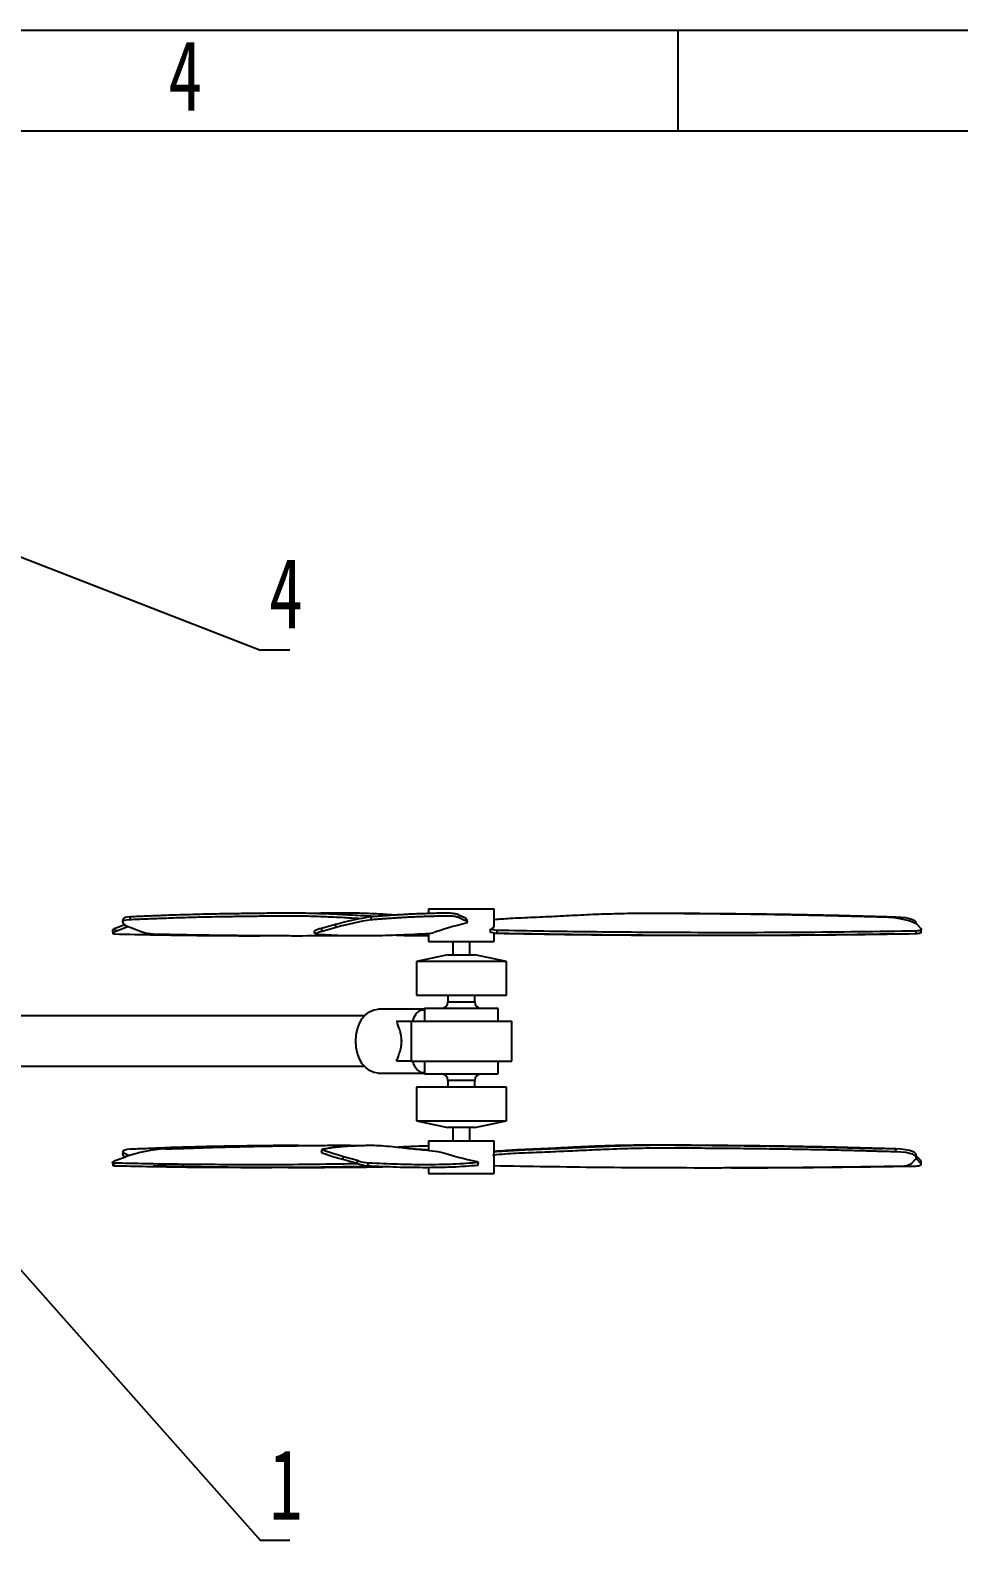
# Model space of a CAD drawing. Header units: millimetres. Extents: x 0 to 297, y 0 to 210.
# Drawn here: x 176.3 to 222.4, y 135 to 210 of the extents above; entities that cross this region are included whole.
import ezdxf

# ---------------------------------------------------------------- set-up
doc = ezdxf.new("R2010")
doc.units = ezdxf.units.MM
doc.layers.add('图框', color=7, linetype='Continuous')
doc.styles.add('SLDTEXTSTYLE5', font='TXT', dxfattribs={"width": 0.7})
doc.dimstyles.new('SLDDIMSTYLE0', dxfattribs={"dimtxt": 0.18, "dimasz": 1.016, "dimexe": 0, "dimexo": 0.0625, "dimgap": 0, "dimtad": 0, "dimtih": 1, "dimtoh": 1, "dimdec": 0, "dimrnd": 1e-09, "dimzin": 0, "dimdsep": 46, "dimtxsty": 'Standard', "dimblk1": 'DOT', "dimblk2": 'DOT', "dimsah": 1, "dimcen": 0.09, "dimadec": 0, "dimazin": 0, "dimtfac": 1.016, "dimtdec": 0, "dimtofl": 0, "dimtmove": 0, "dimatfit": 3, "dimldrblk": 'DOT', "dimfxl": 1, "dimfrac": 2, "dimtolj": 1, "dimtzin": 0, "dimarcsym": 0})

# ---------------------------------------------------------------- blocks, each defined once
blk = doc.blocks.new('SW_NOTE_0')
at = {"layer": '图框', "color": 0}
blk.add_line((1.459, 0), (0, 0), dxfattribs=at)
at = {"layer": '图框', "color": 0, "insert": (0.434, 4.523), "char_height": 3.5, "attachment_point": 1, "style": 'SLDTEXTSTYLE5'}
blk.add_mtext('1', dxfattribs=at)
blk = doc.blocks.new('_Dot')
at = {"color": 0, "linetype": 'ByBlock', "lineweight": -2}
blk.add_line((-0.5, 0), (-1, 0), dxfattribs=at)
at = {"color": 0, "linetype": 'ByBlock', "const_width": 0.5}
blk.add_lwpolyline([(-0.25, 0, 1), (0.25, 0, 1)], format="xyb", close=True, dxfattribs=at)
blk = doc.blocks.new('SW_NOTE_0_3')
at = {"layer": '图框', "color": 0}
blk.add_line((1.459, 0), (0, 0), dxfattribs=at)
at = {"layer": '图框', "color": 0, "insert": (0.434, 4.58), "char_height": 3.5, "attachment_point": 1, "style": 'SLDTEXTSTYLE5'}
blk.add_mtext('4', dxfattribs=at)

msp = doc.modelspace()

# ---------------------------------------------------------------- linework, layer by layer
at = {"color": 7, "linetype": 'Continuous', "lineweight": 25}
for p, q in [((180.954, 165.86), (180.927, 165.715)), ((181.291, 165.823), (181.319, 165.967)), ((193.295, 165.823), (193.257, 165.967)), ((196.128, 166.37), (196.128, 166.131)), ((196.128, 166.37), (199.378, 166.37)), ((198.055, 165.711), (198.018, 165.856)), ((199.378, 165.522), (199.378, 166.37)), ((180.431, 165.293), (180.458, 165.149)), ((181.052, 165.57), (180.568, 165.386)), ((180.596, 165.242), (180.568, 165.386)), ((181.108, 165.436), (180.596, 165.242)), ((181.108, 165.436), (181.086, 165.549)), ((181.231, 165.48), (181.108, 165.436)), ((181.34, 165.436), (181.852, 165.242)), ((190.49, 165.116), (190.452, 165.261)), ((191.507, 165.581), (190.807, 165.386)), ((190.844, 165.242), (190.807, 165.386)), ((191.544, 165.436), (190.844, 165.242)), ((191.544, 165.436), (191.507, 165.581)), ((194.918, 165.086), (196.128, 165.114)), ((196.128, 165.145), (196.128, 164.745)), ((196.166, 165.147), (196.394, 165.19)), ((199.533, 165.292), (199.188, 165.338)), ((199.523, 165.147), (199.204, 165.19)), ((199.378, 164.745), (199.378, 165.167)), ((199.523, 165.147), (199.533, 165.292)), ((220.32, 165.116), (220.33, 165.261)), ((220.33, 165.626), (220.326, 165.684)), ((220.384, 165.581), (220.571, 165.386)), ((220.577, 165.207), (220.587, 165.352)), ((196.128, 164.745), (199.378, 164.745)), ((197.336, 164.745), (197.336, 164.078)), ((198.169, 164.078), (198.169, 164.745)), ((197.087, 164.078), (195.519, 163.745)), ((195.519, 163.745), (195.519, 162.078)), ((199.986, 163.745), (195.519, 163.745)), ((197.087, 164.078), (198.418, 164.078)), ((199.986, 163.745), (198.418, 164.078)), ((199.986, 162.078), (199.986, 163.745)), ((195.519, 162.078), (199.986, 162.078)), ((197.086, 162.078), (197.086, 161.745)), ((198.419, 161.745), (198.419, 162.078)), ((195.919, 161.378), (193.628, 161.378)), ((195.919, 161.411), (195.919, 160.795)), ((196.456, 161.411), (195.919, 161.411)), ((199.586, 161.411), (196.456, 161.411)), ((197.086, 161.745), (197.281, 161.745)), ((197.281, 161.745), (198.419, 161.745)), ((199.586, 160.795), (199.586, 161.411)), ((192.941, 161.045), (170.352, 161.045)), ((195.256, 160.795), (200.253, 160.795)), ((200.253, 158.795), (200.253, 160.795)), ((171.734, 158.545), (192.941, 158.545)), ((195.256, 158.795), (200.253, 158.795)), ((195.919, 158.795), (195.919, 158.178)), ((199.586, 158.178), (199.586, 158.795)), ((193.628, 158.211), (195.919, 158.211)), ((195.919, 158.178), (196.456, 158.178)), ((196.456, 158.178), (199.586, 158.178)), ((197.086, 157.845), (197.086, 157.511)), ((197.281, 157.845), (197.086, 157.845)), ((198.419, 157.845), (197.281, 157.845)), ((198.419, 157.511), (198.419, 157.845)), ((195.519, 157.511), (195.519, 155.845)), ((199.986, 157.511), (195.519, 157.511)), ((199.986, 155.845), (199.986, 157.511)), ((195.519, 155.845), (197.087, 155.511)), ((195.519, 155.845), (199.986, 155.845)), ((198.418, 155.511), (197.087, 155.511)), ((197.336, 155.511), (197.336, 154.845)), ((198.169, 154.845), (198.169, 155.511)), ((198.418, 155.511), (199.986, 155.845)), ((196.128, 154.845), (196.128, 154.367)), ((196.128, 154.845), (199.378, 154.845)), ((199.378, 154.288), (199.378, 154.845)), ((180.568, 153.861), (181.08, 154.056)), ((180.954, 154.335), (180.927, 154.19)), ((190.835, 154.431), (190.797, 154.287)), ((191.861, 153.911), (191.899, 154.056)), ((192.561, 153.717), (191.861, 153.911)), ((192.598, 153.861), (191.899, 154.056)), ((192.561, 153.717), (192.598, 153.861)), ((198.514, 153.813), (198.601, 153.767)), ((199.358, 154.287), (199.352, 154.14)), ((199.378, 153.22), (199.378, 154.067)), ((219.334, 154.298), (219.324, 154.442)), ((220.101, 153.717), (220.289, 153.911)), ((220.374, 153.911), (220.322, 153.955)), ((220.336, 154.014), (220.326, 154.159)), ((220.384, 154.056), (220.33, 154.101)), ((220.374, 153.911), (220.384, 154.056)), ((220.561, 153.717), (220.374, 153.911)), ((220.571, 153.861), (220.384, 154.056)), ((220.561, 153.717), (220.571, 153.861)), ((220.577, 153.682), (220.587, 153.827)), ((180.431, 153.768), (180.458, 153.624)), ((180.53, 153.591), (180.503, 153.736)), ((193.11, 153.591), (193.147, 153.736)), ((196.128, 153.516), (196.128, 153.22)), ((196.128, 153.22), (199.378, 153.22)), ((198.563, 153.622), (198.601, 153.767))]:
    msp.add_line(p, q, dxfattribs=at)
at = {"color": 7, "linetype": 'Continuous', "lineweight": 25, "flags": 128}
for points in [[(181.291, 165.823), (181.131, 165.81), (181.014, 165.784), (180.945, 165.747), (180.926, 165.699), (180.959, 165.641), (181.04, 165.577), (181.169, 165.507), (181.34, 165.436)], [(181.319, 165.967), (181.158, 165.955), (181.042, 165.929), (180.973, 165.892), (180.954, 165.86)], [(218.682, 165.967), (218.959, 165.955), (219.235, 165.929), (219.501, 165.892), (219.747, 165.843), (219.966, 165.786), (220.148, 165.722), (220.289, 165.652), (220.384, 165.581)], [(219.324, 165.967), (219.577, 165.955), (219.804, 165.929), (219.997, 165.892), (220.15, 165.843), (220.257, 165.786), (220.316, 165.722), (220.323, 165.652), (220.317, 165.635)], [(180.568, 165.386), (180.517, 165.365), (180.477, 165.345), (180.449, 165.325), (180.433, 165.307), (180.431, 165.293)], [(180.596, 165.242), (180.544, 165.22), (180.504, 165.2), (180.476, 165.18), (180.461, 165.162), (180.458, 165.147), (180.47, 165.133), (180.494, 165.123), (180.53, 165.116)], [(220.577, 165.207), (220.576, 165.2), (220.563, 165.18), (220.536, 165.162), (220.498, 165.147), (220.448, 165.133), (220.388, 165.123), (220.32, 165.116)], [(220.571, 165.386), (220.585, 165.365), (220.586, 165.345), (220.573, 165.325), (220.547, 165.307), (220.508, 165.292), (220.458, 165.278), (220.398, 165.268), (220.33, 165.261)], [(192.508, 159.795), (192.53, 160.104), (192.593, 160.401), (192.697, 160.674), (192.836, 160.914), (193.006, 161.111), (193.199, 161.258), (193.409, 161.348), (193.628, 161.378)], [(193.628, 158.211), (193.409, 158.242), (193.199, 158.332), (193.006, 158.478), (192.836, 158.675), (192.697, 158.915), (192.593, 159.189), (192.53, 159.486), (192.508, 159.795)], [(180.503, 153.736), (180.466, 153.743), (180.442, 153.753), (180.431, 153.767), (180.433, 153.782), (180.449, 153.8), (180.477, 153.82), (180.517, 153.84), (180.568, 153.861)], [(181.234, 154.11), (181.196, 154.127), (181.068, 154.197), (180.986, 154.261), (180.954, 154.318), (180.973, 154.367), (181.042, 154.404), (181.158, 154.43), (181.319, 154.442)], [(191.861, 153.911), (191.609, 153.982), (191.379, 154.052), (191.179, 154.116), (191.016, 154.174), (190.896, 154.222), (190.822, 154.259), (190.797, 154.285), (190.797, 154.287)], [(191.899, 154.056), (191.647, 154.127), (191.417, 154.197), (191.217, 154.261), (191.054, 154.318), (190.933, 154.367), (190.859, 154.404), (190.835, 154.43), (190.86, 154.442)], [(220.326, 154.159), (220.316, 154.197), (220.257, 154.261), (220.15, 154.318), (219.997, 154.367), (219.804, 154.404), (219.577, 154.43), (219.324, 154.442)], [(220.289, 153.911), (220.333, 153.982), (220.326, 154.052), (220.268, 154.116), (220.16, 154.174), (220.007, 154.222), (219.814, 154.259), (219.587, 154.285), (219.334, 154.298)], [(220.587, 153.827), (220.585, 153.84), (220.571, 153.861)], [(180.53, 153.591), (180.494, 153.598), (180.47, 153.608), (180.458, 153.622), (180.458, 153.624)], [(220.32, 153.591), (220.388, 153.598), (220.448, 153.608), (220.498, 153.622), (220.536, 153.637), (220.563, 153.655), (220.576, 153.675), (220.575, 153.695), (220.561, 153.717)]]:
    msp.add_lwpolyline(points, dxfattribs=at)
at = {"color": 7, "linetype": 'Continuous', "lineweight": 25}
for centre, radius, start, end in [((195.086, 153.539), 12.562, 98.37057, 106.55427), ((195.123, 153.394), 12.562, 98.37057, 106.55427), ((182.633, 167.474), 2.365, 250.72827, 265.51966), ((191.052, 164.128), 1.282, 101.0219, 117.89687), ((191.089, 163.984), 1.282, 101.0219, 117.89687), ((196.753, 161.745), 0.333, 270, 0), ((198.753, 161.745), 0.333, 180, 270), ((196.753, 157.845), 0.333, 0, 90), ((198.753, 157.845), 0.333, 90, 180), ((181.128, 154.236), 0.206, 192.94873, 248.35558), ((183.39, 147.484), 6.965, 92.60355, 109.3651), ((193.984, 158.664), 4.998, 253.90998, 260.36549), ((193.946, 158.519), 4.998, 253.90998, 260.36549), ((219.635, 154.52), 0.929, 268.94289, 300.12878)]:
    msp.add_arc(centre, radius, start, end, dxfattribs=at)
for centre, major_axis, ratio, start_param, end_param in [((197.753, 165.48), (1.625, 0.422), 0.064978, 1.374803, 2.543552), ((197.753, 165.635), (1.625, -0.121), 0.257492, 5.814836, 6.302315), ((197.753, 163.862), (-0.467, 7.065), 0.220316, 4.886935, 4.908365), ((197.753, 154.11), (1.625, -0.422), 0.064978, 4.049351, 5.21676), ((197.753, 153.955), (1.625, 0.121), 0.257492, 6.264055, 6.443157)]:
    msp.add_ellipse(centre, major_axis=major_axis, ratio=ratio, start_param=start_param, end_param=end_param, dxfattribs=at)
for points, knots in [([(192.724, 165.877), (192.465, 165.892), (191.85, 165.927), (190.884, 165.975), (189.848, 166.005), (188.837, 166.006), (187.859, 165.996), (186.935, 165.984), (186.117, 165.972), (185.397, 165.959), (184.718, 165.944), (184.081, 165.927), (183.486, 165.909), (182.972, 165.89), (182.517, 165.871), (182.099, 165.854), (181.696, 165.837), (181.427, 165.827), (181.291, 165.823)], [0, 0, 0, 0, 0.0578, 0.136909, 0.219457, 0.305479, 0.396908, 0.479049, 0.552044, 0.616772, 0.674113, 0.73792, 0.792958, 0.841041, 0.883982, 0.923586, 0.961657, 1, 1, 1, 1]), ([(193.474, 165.982), (193.319, 165.991), (192.819, 166.017), (191.955, 166.068), (190.901, 166.12), (189.866, 166.15), (188.856, 166.151), (187.88, 166.141), (186.957, 166.129), (186.14, 166.117), (185.421, 166.104), (184.742, 166.089), (184.106, 166.072), (183.512, 166.053), (182.998, 166.035), (182.544, 166.016), (182.126, 165.999), (181.724, 165.982), (181.454, 165.972), (181.319, 165.967)], [0, 0, 0, 0, 0.033004, 0.106814, 0.181851, 0.260168, 0.341747, 0.428392, 0.506219, 0.575384, 0.63672, 0.691058, 0.751531, 0.803697, 0.849278, 0.889989, 0.927541, 0.963641, 1, 1, 1, 1]), ([(194.426, 166.051), (194.364, 166.056), (194.054, 166.081), (193.462, 166.12), (192.584, 166.15), (191.58, 166.151), (190.771, 166.143), (190.301, 166.137), (190.196, 166.136)], [0, 0, 0, 0, 0.051054, 0.256556, 0.47104, 0.69446, 0.931751, 1, 1, 1, 1]), ([(197.994, 165.85), (197.994, 165.866), (197.993, 165.913), (197.832, 165.947), (197.718, 166.007), (197.61, 166.068), (197.463, 166.12), (197.219, 166.15), (196.855, 166.151), (196.45, 166.141), (196.06, 166.129), (195.704, 166.117), (195.381, 166.104), (195.064, 166.089), (194.755, 166.072), (194.452, 166.053), (194.179, 166.035), (193.928, 166.016), (193.695, 165.999), (193.471, 165.982), (193.329, 165.972), (193.257, 165.967)], [0, 0, 0, 0, 0.035718, 0.101118, 0.165333, 0.229043, 0.293811, 0.361411, 0.431827, 0.506614, 0.573791, 0.633491, 0.686433, 0.733336, 0.785533, 0.830561, 0.869904, 0.905044, 0.937456, 0.968616, 1, 1, 1, 1]), ([(198.042, 165.665), (198.045, 165.696), (198.051, 165.759), (197.874, 165.803), (197.756, 165.861), (197.649, 165.923), (197.502, 165.975), (197.26, 166.005), (196.896, 166.006), (196.491, 165.996), (196.1, 165.984), (195.744, 165.972), (195.42, 165.959), (195.103, 165.944), (194.794, 165.927), (194.491, 165.909), (194.217, 165.89), (193.966, 165.871), (193.732, 165.854), (193.508, 165.837), (193.366, 165.827), (193.295, 165.823)], [0, 0, 0, 0, 0.063369, 0.126884, 0.189255, 0.25112, 0.313997, 0.379608, 0.447981, 0.52065, 0.585938, 0.643956, 0.695403, 0.740978, 0.791694, 0.835439, 0.873656, 0.907787, 0.939265, 0.969524, 1, 1, 1, 1]), ([(199.378, 165.838), (199.636, 165.859), (200.272, 165.91), (201.356, 165.948), (202.527, 166.007), (203.692, 166.068), (204.894, 166.12), (206.172, 166.15), (207.546, 166.151), (208.928, 166.141), (210.241, 166.129), (211.414, 166.117), (212.456, 166.104), (213.451, 166.089), (214.396, 166.072), (215.294, 166.053), (216.081, 166.035), (216.786, 166.016), (217.437, 165.999), (218.064, 165.982), (218.475, 165.972), (218.682, 165.967)], [0, 0, 0, 0, 0.044248, 0.10907, 0.172717, 0.235863, 0.300058, 0.36706, 0.436853, 0.510979, 0.577562, 0.636734, 0.689207, 0.735695, 0.78743, 0.832059, 0.871055, 0.905884, 0.93801, 0.968894, 1, 1, 1, 1]), ([(207.854, 166.147), (208.074, 166.148), (208.779, 166.151), (209.904, 166.14), (211.196, 166.129), (212.345, 166.117), (213.361, 166.104), (214.328, 166.089), (215.241, 166.072), (216.102, 166.053), (216.853, 166.035), (217.522, 166.016), (218.139, 165.999), (218.733, 165.982), (219.127, 165.972), (219.324, 165.967)], [0, 0, 0, 0, 0.056327, 0.18054, 0.292114, 0.39127, 0.4792, 0.5571, 0.643794, 0.71858, 0.783925, 0.842288, 0.896122, 0.947875, 1, 1, 1, 1]), ([(180.53, 165.116), (181.882, 165.09), (184.582, 165.038), (187.512, 165.025), (189.096, 165.042), (189.22, 165.044)], [0, 0, 0, 0, 0.48, 0.9591574, 1, 1, 1, 1]), ([(182.448, 165.116), (183.937, 165.09), (186.912, 165.038), (190.036, 165.026), (191.655, 165.045), (191.897, 165.048)], [0, 0, 0, 0, 0.460021, 0.919234, 1, 1, 1, 1]), ([(190.49, 165.116), (190.912, 165.089), (191.757, 165.035), (193.191, 165.032), (194.655, 165.067), (195.662, 165.121), (196.166, 165.147)], [0, 0, 0, 0, 0.280354, 0.560215, 0.780034, 1, 1, 1, 1]), ([(194.399, 165.068), (194.574, 165.06), (195.214, 165.034), (195.743, 165.038), (196.128, 165.042)], [0, 0, 0, 0, 0.272657, 1, 1, 1, 1]), ([(219.618, 165.116), (217.652, 165.089), (213.724, 165.035), (208.315, 165.032), (203.531, 165.066), (200.707, 165.116), (199.378, 165.139)], [0, 0, 0, 0, 0.287348, 0.574192, 0.799494, 1, 1, 1, 1]), ([(220.32, 165.116), (218.406, 165.089), (214.582, 165.035), (209.18, 165.032), (204.161, 165.067), (201.069, 165.121), (199.523, 165.147)], [0, 0, 0, 0, 0.280354, 0.560215, 0.780034, 1, 1, 1, 1]), ([(220.33, 165.261), (218.416, 165.234), (214.592, 165.18), (209.19, 165.176), (204.171, 165.212), (201.079, 165.265), (199.533, 165.292)], [0, 0, 0, 0, 0.280354, 0.560215, 0.780034, 1, 1, 1, 1]), ([(195.345, 160.795), (195.388, 160.923), (195.452, 161.115), (195.62, 161.273), (195.754, 161.358), (195.871, 161.356), (195.919, 161.355)], [0, 0, 0, 0, 0.422845, 0.632364, 0.849539, 1, 1, 1, 1]), ([(194.538, 158.795), (194.561, 158.861), (194.607, 158.995), (194.691, 159.226), (194.757, 159.461), (194.79, 159.687), (194.791, 159.914), (194.761, 160.099), (194.712, 160.294), (194.651, 160.478), (194.584, 160.657), (194.551, 160.757), (194.538, 160.795)], [0, 0, 0, 0, 0.131407, 0.264963, 0.386847, 0.459281, 0.533795, 0.638798, 0.679815, 0.799875, 0.923276, 1, 1, 1, 1]), ([(194.538, 160.795), (194.631, 160.795), (194.819, 160.795), (195.024, 160.795), (195.177, 160.795), (195.241, 160.795), (195.253, 160.795), (195.256, 160.795)], [0, 0, 0, 0, 0.233449, 0.4742043, 0.703204, 0.9385971, 1, 1, 1, 1]), ([(195.256, 160.795), (195.256, 160.763), (195.26, 160.497), (195.268, 160.087), (195.267, 159.443), (195.26, 159.053), (195.256, 158.795)], [0, 0, 0, 0, 0.049363, 0.409415, 0.609334, 1, 1, 1, 1]), ([(195.256, 158.795), (195.225, 158.795), (195.156, 158.795), (194.873, 158.795), (194.62, 158.795), (194.538, 158.795)], [0, 0, 0, 0, 0.3606185, 0.7922781, 1, 1, 1, 1]), ([(195.919, 158.227), (195.897, 158.225), (195.764, 158.214), (195.584, 158.333), (195.443, 158.512), (195.375, 158.683), (195.354, 158.76), (195.345, 158.795)], [0, 0, 0, 0, 0.068233, 0.40524, 0.759211, 0.892679, 1, 1, 1, 1]), ([(181.319, 154.442), (181.487, 154.448), (181.824, 154.461), (182.334, 154.482), (182.885, 154.505), (183.462, 154.527), (184.085, 154.546), (184.764, 154.564), (185.562, 154.582), (186.424, 154.596), (187.345, 154.609), (188.312, 154.62), (189.245, 154.63), (189.905, 154.617), (190.182, 154.611)], [0, 0, 0, 0, 0.059398, 0.119132, 0.183554, 0.257021, 0.323935, 0.401254, 0.49111, 0.595636, 0.691253, 0.798707, 0.915578, 1, 1, 1, 1]), ([(183.074, 154.442), (183.274, 154.448), (183.674, 154.461), (184.3, 154.482), (184.971, 154.505), (185.662, 154.527), (186.389, 154.546), (187.162, 154.564), (188.051, 154.582), (188.991, 154.596), (189.981, 154.609), (191.003, 154.62), (191.96, 154.63), (192.52, 154.618), (192.738, 154.613)], [0, 0, 0, 0, 0.060002, 0.120342, 0.18542, 0.259633, 0.327227, 0.405332, 0.496101, 0.601688, 0.698277, 0.806823, 0.924881, 1, 1, 1, 1]), ([(190.86, 154.442), (190.906, 154.448), (190.997, 154.461), (191.126, 154.482), (191.267, 154.505), (191.422, 154.527), (191.598, 154.546), (191.8, 154.564), (192.046, 154.582), (192.322, 154.596), (192.626, 154.609), (192.949, 154.621), (193.307, 154.629), (193.754, 154.613), (194.275, 154.565), (194.785, 154.51), (195.26, 154.457), (195.712, 154.411), (196.153, 154.369), (196.539, 154.314), (196.731, 154.287)], [0, 0, 0, 0, 0.0379312, 0.0760765, 0.1172163, 0.1641316, 0.2068623, 0.256238, 0.3136192, 0.3803682, 0.4414287, 0.5100477, 0.5846806, 0.6586881, 0.7287882, 0.782442, 0.8359524, 0.8902478, 0.9452325, 1, 1, 1, 1]), ([(194.555, 154.534), (194.613, 154.538), (194.784, 154.549), (195.075, 154.564), (195.446, 154.582), (195.802, 154.596), (196.032, 154.603), (196.128, 154.606)], [0, 0, 0, 0, 0.1023621, 0.3028572, 0.5358595, 0.8069011, 1, 1, 1, 1]), ([(219.324, 154.442), (219.079, 154.448), (218.586, 154.461), (217.832, 154.482), (217.019, 154.505), (216.174, 154.527), (215.271, 154.546), (214.296, 154.564), (213.161, 154.582), (211.945, 154.596), (210.651, 154.609), (209.304, 154.621), (207.867, 154.629), (206.396, 154.613), (205.045, 154.565), (203.831, 154.51), (202.724, 154.457), (201.611, 154.411), (200.489, 154.369), (199.734, 154.314), (199.358, 154.287)], [0, 0, 0, 0, 0.037931, 0.076076, 0.117216, 0.164132, 0.206862, 0.256238, 0.313619, 0.380368, 0.441429, 0.510048, 0.584681, 0.658688, 0.728788, 0.782442, 0.835952, 0.890248, 0.945233, 1, 1, 1, 1]), ([(218.682, 154.442), (218.425, 154.448), (217.909, 154.461), (217.113, 154.482), (216.255, 154.505), (215.369, 154.527), (214.428, 154.546), (213.418, 154.564), (212.25, 154.582), (211.005, 154.596), (209.687, 154.609), (208.318, 154.621), (206.865, 154.629), (205.425, 154.613), (204.166, 154.565), (203.058, 154.51), (202.054, 154.457), (201.031, 154.411), (200.114, 154.375), (199.583, 154.331), (199.378, 154.314)], [0, 0, 0, 0, 0.0387103, 0.0776392, 0.1196241, 0.167503, 0.2111114, 0.2615014, 0.3200612, 0.3881814, 0.450496, 0.5205246, 0.5966906, 0.6722182, 0.7437582, 0.7985141, 0.8531237, 0.9085344, 0.9646486, 1, 1, 1, 1]), ([(195.193, 154.465), (195.22, 154.463), (195.461, 154.443), (195.783, 154.424), (196.063, 154.402), (196.128, 154.397)], [0, 0, 0, 0, 0.089487, 0.791933, 1, 1, 1, 1]), ([(219.334, 154.298), (219.089, 154.304), (218.596, 154.316), (217.841, 154.338), (217.028, 154.36), (216.182, 154.382), (215.278, 154.402), (214.302, 154.419), (213.165, 154.437), (211.947, 154.452), (210.652, 154.465), (209.303, 154.476), (207.865, 154.484), (206.393, 154.468), (205.043, 154.42), (203.828, 154.365), (202.72, 154.311), (201.606, 154.266), (200.483, 154.223), (199.728, 154.168), (199.352, 154.14)], [0, 0, 0, 0, 0.037922, 0.07606, 0.117197, 0.164116, 0.206855, 0.256247, 0.313652, 0.380434, 0.441528, 0.510188, 0.584826, 0.658786, 0.728843, 0.782477, 0.83598, 0.890276, 0.94525, 1, 1, 1, 1]), ([(192.599, 153.706), (192.168, 153.698), (190.24, 153.658), (187.275, 153.651), (183.673, 153.669), (181.56, 153.714), (180.503, 153.736)], [0, 0, 0, 0, 0.1006671, 0.4500729, 0.7248129, 1, 1, 1, 1]), ([(193.456, 153.577), (192.746, 153.562), (190.538, 153.516), (187.301, 153.505), (183.7, 153.525), (181.587, 153.569), (180.53, 153.591)], [0, 0, 0, 0, 0.155372, 0.483524, 0.741552, 1, 1, 1, 1]), ([(194.138, 153.549), (193.94, 153.545), (192.403, 153.511), (189.67, 153.506), (185.97, 153.524), (183.623, 153.569), (182.448, 153.591)], [0, 0, 0, 0, 0.054342, 0.421746, 0.710638, 1, 1, 1, 1]), ([(198.563, 153.622), (198.162, 153.589), (197.361, 153.524), (195.985, 153.504), (194.574, 153.525), (193.598, 153.569), (193.11, 153.591)], [0, 0, 0, 0, 0.279917, 0.559681, 0.779662, 1, 1, 1, 1]), ([(198.601, 153.767), (198.2, 153.734), (197.399, 153.669), (196.023, 153.649), (194.611, 153.67), (193.635, 153.714), (193.147, 153.736)], [0, 0, 0, 0, 0.279917, 0.559681, 0.779662, 1, 1, 1, 1]), ([(199.378, 153.615), (201.116, 153.585), (204.758, 153.523), (209.975, 153.504), (214.983, 153.525), (218.072, 153.569), (219.618, 153.591)], [0, 0, 0, 0, 0.261976, 0.54871, 0.774172, 1, 1, 1, 1]), ([(210.809, 153.513), (210.957, 153.512), (212.635, 153.504), (215.811, 153.528), (218.816, 153.57), (220.32, 153.591)], [0, 0, 0, 0, 0.046035, 0.52263, 1, 1, 1, 1])]:
    msp.add_open_spline(points, degree=3, knots=knots, dxfattribs=at)
at = {"layer": '图框'}
for p, q in [((0, 210), (297, 210)), ((208.5, 210), (208.5, 205))]:
    msp.add_line(p, q, dxfattribs=at)
at = {"layer": '图框', "linetype": 'Continuous', "lineweight": 25}
msp.add_line((25, 205), (292, 205), dxfattribs=at)

# ---------------------------------------------------------------- block references
at = {"layer": '图框'}
for name, p in [('SW_NOTE_0_3', (187.776, 179.215)), ('SW_NOTE_0', (187.776, 135))]:
    msp.add_blockref(name, p, dxfattribs=at)

# ---------------------------------------------------------------- texts
at = {"layer": '图框', "insert": (184.044, 209.502), "char_height": 3.5, "attachment_point": 2, "style": 'SLDTEXTSTYLE5'}
msp.add_mtext('4', dxfattribs=at)

# ---------------------------------------------------------------- leaders
at = {"layer": '图框'}
for points in [[(159.046, 190.373), (187.776, 179.215)], [(158.109, 168.472), (187.776, 135)], [(151.082, 147.038), (187.776, 119.751)]]:
    msp.add_leader(points, dimstyle='SLDDIMSTYLE0', dxfattribs=at)

doc.saveas('drawing.dxf')
